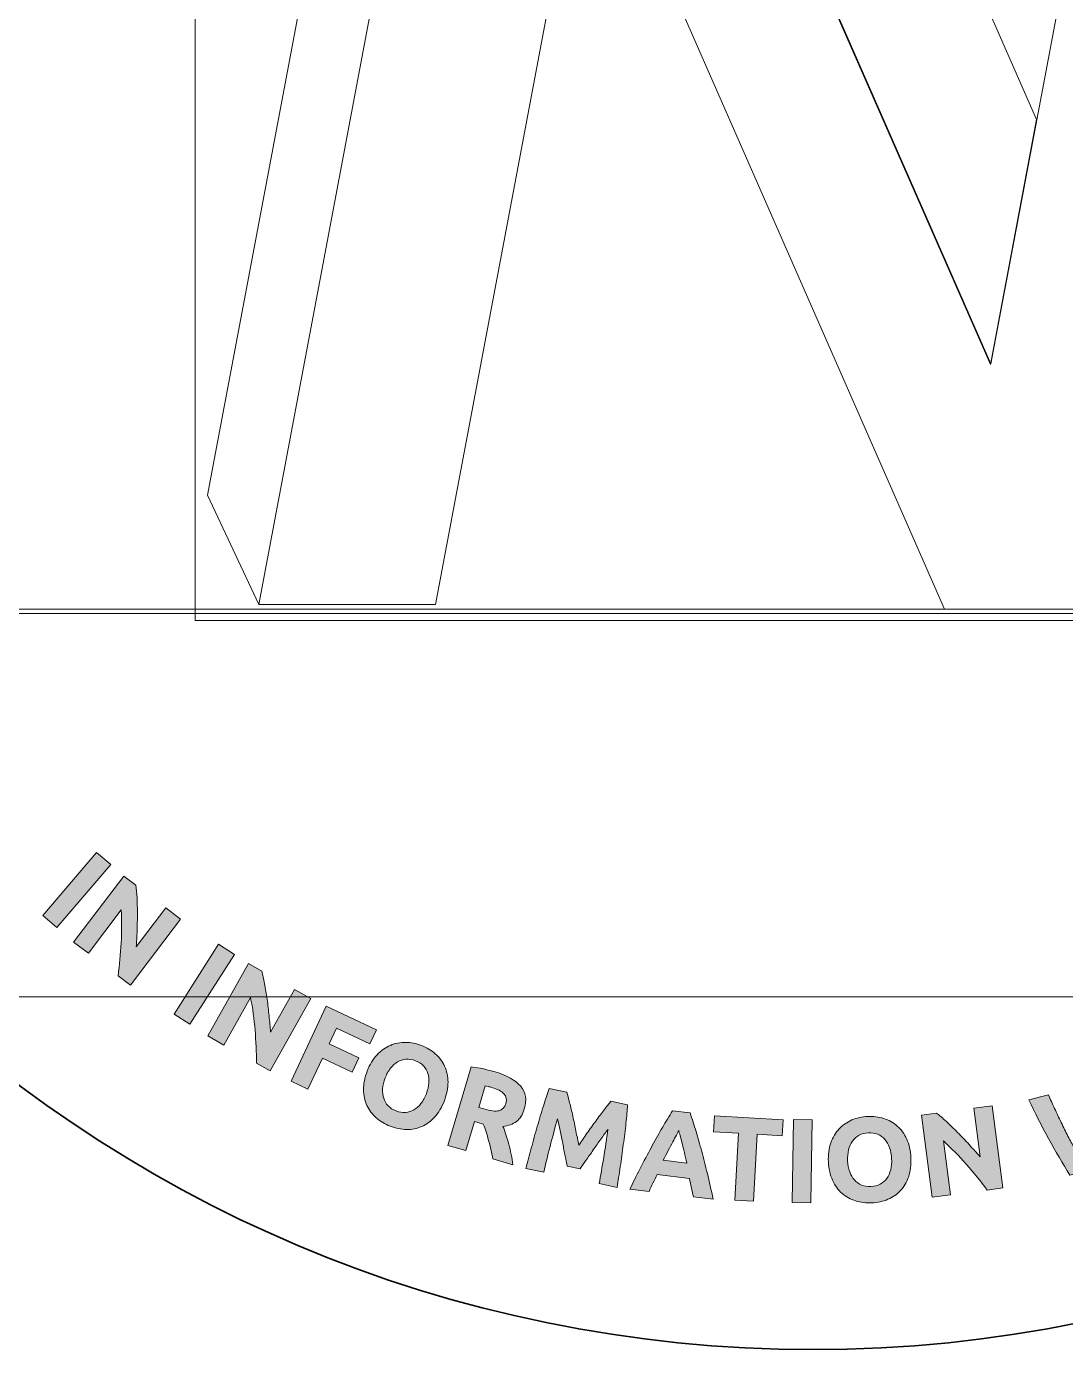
# Model space of a CAD drawing. Header units: inches. Extents: x -2274 to 2242, y -41 to -2.
# Drawn here: x -27.57 to -12.26, y -41.17 to -21.67 of the extents above; entities that cross this region are included whole.
import ezdxf

# ---------------------------------------------------------------- set-up
doc = ezdxf.new("R2010")
doc.units = ezdxf.units.IN
doc.header["$MEASUREMENT"] = 0
doc.layers.add('Layer 3', color=7, linetype='Continuous')

# ---------------------------------------------------------------- blocks, each defined once
blk = doc.blocks.new('block 2')
at = {"layer": 'Layer 3', "true_color": 0xffffff}
h = blk.add_hatch(color=7, dxfattribs=at)
h.dxf.hatch_style = 2
h.paths.add_polyline_path([(-26.54, -33.842), (-26.331, -34.02), (-27.124, -34.95), (-27.333, -34.772)])
h = blk.add_hatch(color=7, dxfattribs=at)
h.dxf.hatch_style = 2
edge = h.paths.add_edge_path()
edge.add_spline(control_points=[(-26.224, -35.659), (-26.202, -35.5), (-26.187, -35.339), (-26.177, -35.175), (-26.168, -35.01), (-26.168, -34.849), (-26.177, -34.69), (-26.177, -34.69), (-26.661, -35.328), (-26.661, -35.328), (-26.661, -35.328), (-26.878, -35.163), (-26.878, -35.163), (-26.878, -35.163), (-26.138, -34.19), (-26.138, -34.19), (-26.138, -34.19), (-25.96, -34.326), (-25.96, -34.326), (-25.952, -34.38), (-25.947, -34.444), (-25.944, -34.517), (-25.94, -34.59), (-25.938, -34.668), (-25.938, -34.748), (-25.938, -34.829), (-25.94, -34.911), (-25.943, -34.995), (-25.946, -35.079), (-25.951, -35.159), (-25.955, -35.235), (-25.955, -35.235), (-25.519, -34.66), (-25.519, -34.66), (-25.519, -34.66), (-25.301, -34.826), (-25.301, -34.826), (-25.301, -34.826), (-26.04, -35.799), (-26.04, -35.799), (-26.04, -35.799), (-26.224, -35.659), (-26.224, -35.659)], knot_values=[0, 0, 0, 0, 1, 1, 1, 2, 2, 2, 3, 3, 3, 4, 4, 4, 5, 5, 5, 6, 6, 6, 7, 7, 7, 8, 8, 8, 9, 9, 9, 10, 10, 10, 11, 11, 11, 12, 12, 12, 13, 13, 13, 14, 14, 14, 14], degree=3, periodic=1)
h = blk.add_hatch(color=7, dxfattribs=at)
h.dxf.hatch_style = 2
h.paths.add_polyline_path([(-24.742, -35.196), (-24.51, -35.344), (-25.166, -36.375), (-25.399, -36.227)])
h = blk.add_hatch(color=7, dxfattribs=at)
h.dxf.hatch_style = 2
edge = h.paths.add_edge_path()
edge.add_spline(control_points=[(-24.184, -36.948), (-24.185, -36.787), (-24.191, -36.625), (-24.205, -36.461), (-24.218, -36.298), (-24.24, -36.137), (-24.271, -35.981), (-24.271, -35.981), (-24.663, -36.68), (-24.663, -36.68), (-24.663, -36.68), (-24.9, -36.547), (-24.9, -36.547), (-24.9, -36.547), (-24.302, -35.481), (-24.302, -35.481), (-24.302, -35.481), (-24.107, -35.59), (-24.107, -35.59), (-24.092, -35.643), (-24.078, -35.705), (-24.064, -35.778), (-24.051, -35.85), (-24.038, -35.926), (-24.027, -36.006), (-24.016, -36.085), (-24.006, -36.167), (-23.998, -36.251), (-23.989, -36.334), (-23.982, -36.414), (-23.976, -36.49), (-23.976, -36.49), (-23.624, -35.861), (-23.624, -35.861), (-23.624, -35.861), (-23.385, -35.994), (-23.385, -35.994), (-23.385, -35.994), (-23.982, -37.061), (-23.982, -37.061), (-23.982, -37.061), (-24.184, -36.948), (-24.184, -36.948)], knot_values=[0, 0, 0, 0, 1, 1, 1, 2, 2, 2, 3, 3, 3, 4, 4, 4, 5, 5, 5, 6, 6, 6, 7, 7, 7, 8, 8, 8, 9, 9, 9, 10, 10, 10, 11, 11, 11, 12, 12, 12, 13, 13, 13, 14, 14, 14, 14], degree=3, periodic=1)
h = blk.add_hatch(color=7, dxfattribs=at)
h.dxf.hatch_style = 2
h.paths.add_polyline_path([(-23.675, -37.212), (-23.155, -36.106), (-22.414, -36.454), (-22.513, -36.663), (-23.004, -36.432), (-23.113, -36.663), (-22.676, -36.869), (-22.774, -37.078), (-23.211, -36.873), (-23.426, -37.329)])
h = blk.add_hatch(color=7, dxfattribs=at)
h.dxf.hatch_style = 2
edge = h.paths.add_edge_path()
edge.add_spline(control_points=[(-21.416, -37.501), (-21.454, -37.599), (-21.502, -37.679), (-21.559, -37.742), (-21.617, -37.805), (-21.68, -37.851), (-21.75, -37.882), (-21.82, -37.912), (-21.894, -37.927), (-21.974, -37.925), (-22.053, -37.924), (-22.133, -37.907), (-22.213, -37.877), (-22.291, -37.847), (-22.36, -37.806), (-22.419, -37.754), (-22.479, -37.702), (-22.524, -37.641), (-22.557, -37.572), (-22.589, -37.502), (-22.606, -37.424), (-22.607, -37.339), (-22.608, -37.253), (-22.59, -37.162), (-22.552, -37.064), (-22.515, -36.966), (-22.467, -36.886), (-22.407, -36.824), (-22.348, -36.762), (-22.283, -36.715), (-22.211, -36.685), (-22.14, -36.654), (-22.064, -36.64), (-21.986, -36.641), (-21.908, -36.642), (-21.831, -36.657), (-21.755, -36.686), (-21.677, -36.716), (-21.609, -36.757), (-21.549, -36.809), (-21.49, -36.861), (-21.444, -36.922), (-21.412, -36.992), (-21.38, -37.063), (-21.363, -37.141), (-21.362, -37.226), (-21.361, -37.312), (-21.379, -37.403), (-21.416, -37.501)], knot_values=[0, 0, 0, 0, 1, 1, 1, 2, 2, 2, 3, 3, 3, 4, 4, 4, 5, 5, 5, 6, 6, 6, 7, 7, 7, 8, 8, 8, 9, 9, 9, 10, 10, 10, 11, 11, 11, 12, 12, 12, 13, 13, 13, 14, 14, 14, 15, 15, 15, 16, 16, 16, 16], degree=3, periodic=1)
edge = h.paths.add_edge_path()
edge.add_spline(control_points=[(-22.287, -37.166), (-22.309, -37.222), (-22.321, -37.275), (-22.325, -37.325), (-22.329, -37.375), (-22.324, -37.422), (-22.31, -37.464), (-22.297, -37.506), (-22.275, -37.544), (-22.245, -37.575), (-22.214, -37.607), (-22.175, -37.633), (-22.126, -37.651), (-22.079, -37.669), (-22.033, -37.677), (-21.989, -37.674), (-21.944, -37.671), (-21.903, -37.658), (-21.864, -37.636), (-21.826, -37.613), (-21.791, -37.582), (-21.76, -37.543), (-21.729, -37.503), (-21.703, -37.455), (-21.681, -37.399), (-21.66, -37.343), (-21.647, -37.29), (-21.643, -37.239), (-21.64, -37.188), (-21.645, -37.141), (-21.658, -37.099), (-21.671, -37.057), (-21.693, -37.02), (-21.724, -36.988), (-21.755, -36.955), (-21.795, -36.93), (-21.842, -36.912), (-21.89, -36.894), (-21.937, -36.886), (-21.981, -36.89), (-22.025, -36.894), (-22.066, -36.907), (-22.104, -36.929), (-22.143, -36.951), (-22.177, -36.983), (-22.209, -37.023), (-22.24, -37.063), (-22.266, -37.111), (-22.287, -37.166)], knot_values=[0, 0, 0, 0, 1, 1, 1, 2, 2, 2, 3, 3, 3, 4, 4, 4, 5, 5, 5, 6, 6, 6, 7, 7, 7, 8, 8, 8, 9, 9, 9, 10, 10, 10, 11, 11, 11, 12, 12, 12, 13, 13, 13, 14, 14, 14, 15, 15, 15, 16, 16, 16, 16], degree=3, periodic=1)
h = blk.add_hatch(color=7, dxfattribs=at)
h.dxf.hatch_style = 2
edge = h.paths.add_edge_path()
edge.add_spline(control_points=[(-20.667, -37.075), (-20.491, -37.128), (-20.366, -37.199), (-20.291, -37.289), (-20.216, -37.38), (-20.198, -37.491), (-20.238, -37.623), (-20.262, -37.705), (-20.301, -37.767), (-20.354, -37.806), (-20.407, -37.846), (-20.473, -37.871), (-20.553, -37.879), (-20.538, -37.915), (-20.523, -37.956), (-20.509, -38.001), (-20.494, -38.047), (-20.48, -38.094), (-20.467, -38.143), (-20.454, -38.191), (-20.442, -38.242), (-20.431, -38.293), (-20.421, -38.345), (-20.412, -38.395), (-20.405, -38.444), (-20.405, -38.444), (-20.7, -38.356), (-20.7, -38.356), (-20.71, -38.311), (-20.72, -38.266), (-20.73, -38.22), (-20.741, -38.174), (-20.752, -38.129), (-20.764, -38.085), (-20.776, -38.041), (-20.788, -37.999), (-20.801, -37.959), (-20.814, -37.919), (-20.827, -37.882), (-20.842, -37.848), (-20.842, -37.848), (-20.972, -37.809), (-20.972, -37.809), (-20.972, -37.809), (-21.099, -38.237), (-21.099, -38.237), (-21.099, -38.237), (-21.363, -38.159), (-21.363, -38.159), (-21.363, -38.159), (-21.02, -37.004), (-21.02, -37.004), (-20.959, -37.01), (-20.897, -37.019), (-20.834, -37.033), (-20.772, -37.047), (-20.716, -37.061), (-20.667, -37.075)], knot_values=[0, 0, 0, 0, 1, 1, 1, 2, 2, 2, 3, 3, 3, 4, 4, 4, 5, 5, 5, 6, 6, 6, 7, 7, 7, 8, 8, 8, 9, 9, 9, 10, 10, 10, 11, 11, 11, 12, 12, 12, 13, 13, 13, 14, 14, 14, 15, 15, 15, 16, 16, 16, 17, 17, 17, 18, 18, 18, 19, 19, 19, 19], degree=3, periodic=1)
edge = h.paths.add_edge_path()
edge.add_spline(control_points=[(-20.719, -37.305), (-20.738, -37.299), (-20.756, -37.295), (-20.771, -37.291), (-20.787, -37.288), (-20.801, -37.285), (-20.815, -37.282), (-20.815, -37.282), (-20.91, -37.599), (-20.91, -37.599), (-20.91, -37.599), (-20.835, -37.622), (-20.835, -37.622), (-20.736, -37.651), (-20.662, -37.66), (-20.611, -37.648), (-20.561, -37.636), (-20.527, -37.6), (-20.509, -37.54), (-20.492, -37.483), (-20.502, -37.435), (-20.538, -37.398), (-20.574, -37.361), (-20.634, -37.33), (-20.719, -37.305)], knot_values=[0, 0, 0, 0, 1, 1, 1, 2, 2, 2, 3, 3, 3, 4, 4, 4, 5, 5, 5, 6, 6, 6, 7, 7, 7, 8, 8, 8, 8], degree=3, periodic=1)
h = blk.add_hatch(color=7, dxfattribs=at)
h.dxf.hatch_style = 2
edge = h.paths.add_edge_path()
edge.add_spline(control_points=[(-11.874, -37.388), (-11.849, -37.431), (-11.82, -37.48), (-11.789, -37.535), (-11.758, -37.589), (-11.725, -37.645), (-11.69, -37.703), (-11.656, -37.761), (-11.621, -37.819), (-11.586, -37.877), (-11.55, -37.935), (-11.517, -37.988), (-11.485, -38.037), (-11.485, -37.975), (-11.486, -37.908), (-11.488, -37.836), (-11.489, -37.764), (-11.492, -37.689), (-11.497, -37.613), (-11.502, -37.536), (-11.507, -37.46), (-11.512, -37.384), (-11.517, -37.309), (-11.522, -37.236), (-11.528, -37.166), (-11.528, -37.166), (-11.251, -37.096), (-11.251, -37.096), (-11.241, -37.304), (-11.236, -37.517), (-11.237, -37.734), (-11.238, -37.952), (-11.245, -38.16), (-11.26, -38.359), (-11.26, -38.359), (-11.504, -38.42), (-11.504, -38.42), (-11.571, -38.321), (-11.639, -38.216), (-11.707, -38.105), (-11.775, -37.994), (-11.842, -37.883), (-11.909, -37.771), (-11.915, -37.901), (-11.921, -38.031), (-11.927, -38.161), (-11.933, -38.29), (-11.943, -38.415), (-11.955, -38.534), (-11.955, -38.534), (-12.199, -38.596), (-12.199, -38.596), (-12.306, -38.427), (-12.411, -38.248), (-12.515, -38.057), (-12.618, -37.866), (-12.715, -37.676), (-12.805, -37.488), (-12.805, -37.488), (-12.516, -37.415), (-12.516, -37.415), (-12.488, -37.48), (-12.457, -37.546), (-12.425, -37.615), (-12.394, -37.684), (-12.361, -37.753), (-12.328, -37.822), (-12.294, -37.892), (-12.261, -37.958), (-12.229, -38.023), (-12.196, -38.087), (-12.164, -38.147), (-12.133, -38.201), (-12.127, -38.14), (-12.122, -38.076), (-12.118, -38.008), (-12.115, -37.94), (-12.112, -37.873), (-12.109, -37.805), (-12.107, -37.738), (-12.105, -37.673), (-12.104, -37.611), (-12.104, -37.549), (-12.103, -37.494), (-12.102, -37.445), (-12.102, -37.445), (-11.874, -37.388), (-11.874, -37.388)], knot_values=[0, 0, 0, 0, 1, 1, 1, 2, 2, 2, 3, 3, 3, 4, 4, 4, 5, 5, 5, 6, 6, 6, 7, 7, 7, 8, 8, 8, 9, 9, 9, 10, 10, 10, 11, 11, 11, 12, 12, 12, 13, 13, 13, 14, 14, 14, 15, 15, 15, 16, 16, 16, 17, 17, 17, 18, 18, 18, 19, 19, 19, 20, 20, 20, 21, 21, 21, 22, 22, 22, 23, 23, 23, 24, 24, 24, 25, 25, 25, 26, 26, 26, 27, 27, 27, 28, 28, 28, 29, 29, 29, 29], degree=3, periodic=1)
h = blk.add_hatch(color=7, dxfattribs=at)
h.dxf.hatch_style = 2
edge = h.paths.add_edge_path()
edge.add_spline(control_points=[(-19.613, -37.374), (-19.599, -37.417), (-19.585, -37.469), (-19.57, -37.53), (-19.555, -37.592), (-19.539, -37.658), (-19.523, -37.729), (-19.507, -37.8), (-19.492, -37.873), (-19.477, -37.947), (-19.463, -38.021), (-19.449, -38.09), (-19.436, -38.155), (-19.398, -38.101), (-19.358, -38.043), (-19.315, -37.981), (-19.272, -37.919), (-19.228, -37.858), (-19.185, -37.8), (-19.142, -37.741), (-19.102, -37.686), (-19.063, -37.636), (-19.024, -37.586), (-18.99, -37.544), (-18.961, -37.51), (-18.961, -37.51), (-18.717, -37.562), (-18.717, -37.562), (-18.721, -37.643), (-18.729, -37.734), (-18.74, -37.835), (-18.751, -37.935), (-18.764, -38.04), (-18.779, -38.148), (-18.793, -38.256), (-18.808, -38.364), (-18.824, -38.472), (-18.841, -38.581), (-18.856, -38.683), (-18.871, -38.778), (-18.871, -38.778), (-19.134, -38.723), (-19.134, -38.723), (-19.113, -38.606), (-19.091, -38.479), (-19.068, -38.34), (-19.045, -38.202), (-19.025, -38.062), (-19.008, -37.921), (-19.038, -37.965), (-19.073, -38.013), (-19.11, -38.067), (-19.148, -38.12), (-19.185, -38.173), (-19.223, -38.227), (-19.259, -38.281), (-19.295, -38.332), (-19.329, -38.38), (-19.364, -38.429), (-19.393, -38.471), (-19.417, -38.505), (-19.417, -38.505), (-19.605, -38.466), (-19.605, -38.466), (-19.614, -38.425), (-19.624, -38.375), (-19.635, -38.317), (-19.647, -38.258), (-19.66, -38.197), (-19.672, -38.133), (-19.685, -38.069), (-19.698, -38.005), (-19.711, -37.941), (-19.724, -37.877), (-19.736, -37.819), (-19.747, -37.766), (-19.787, -37.903), (-19.825, -38.039), (-19.859, -38.175), (-19.893, -38.311), (-19.924, -38.437), (-19.952, -38.552), (-19.952, -38.552), (-20.214, -38.498), (-20.214, -38.498), (-20.19, -38.404), (-20.164, -38.305), (-20.135, -38.199), (-20.106, -38.093), (-20.077, -37.988), (-20.047, -37.883), (-20.018, -37.778), (-19.988, -37.677), (-19.957, -37.581), (-19.927, -37.484), (-19.898, -37.398), (-19.87, -37.321), (-19.87, -37.321), (-19.613, -37.374), (-19.613, -37.374)], knot_values=[0, 0, 0, 0, 1, 1, 1, 2, 2, 2, 3, 3, 3, 4, 4, 4, 5, 5, 5, 6, 6, 6, 7, 7, 7, 8, 8, 8, 9, 9, 9, 10, 10, 10, 11, 11, 11, 12, 12, 12, 13, 13, 13, 14, 14, 14, 15, 15, 15, 16, 16, 16, 17, 17, 17, 18, 18, 18, 19, 19, 19, 20, 20, 20, 21, 21, 21, 22, 22, 22, 23, 23, 23, 24, 24, 24, 25, 25, 25, 26, 26, 26, 27, 27, 27, 28, 28, 28, 29, 29, 29, 30, 30, 30, 31, 31, 31, 32, 32, 32, 33, 33, 33, 33], degree=3, periodic=1)
h = blk.add_hatch(color=7, dxfattribs=at)
h.dxf.hatch_style = 2
edge = h.paths.add_edge_path()
edge.add_spline(control_points=[(-13.416, -38.817), (-13.513, -38.689), (-13.615, -38.563), (-13.724, -38.44), (-13.832, -38.316), (-13.946, -38.201), (-14.064, -38.094), (-14.064, -38.094), (-13.96, -38.889), (-13.96, -38.889), (-13.96, -38.889), (-14.23, -38.924), (-14.23, -38.924), (-14.23, -38.924), (-14.388, -37.712), (-14.388, -37.712), (-14.388, -37.712), (-14.166, -37.683), (-14.166, -37.683), (-14.123, -37.716), (-14.074, -37.758), (-14.02, -37.808), (-13.966, -37.857), (-13.911, -37.911), (-13.854, -37.968), (-13.797, -38.026), (-13.741, -38.085), (-13.684, -38.147), (-13.627, -38.209), (-13.574, -38.269), (-13.523, -38.326), (-13.523, -38.326), (-13.617, -37.611), (-13.617, -37.611), (-13.617, -37.611), (-13.346, -37.575), (-13.346, -37.575), (-13.346, -37.575), (-13.187, -38.787), (-13.187, -38.787), (-13.187, -38.787), (-13.416, -38.817), (-13.416, -38.817)], knot_values=[0, 0, 0, 0, 1, 1, 1, 2, 2, 2, 3, 3, 3, 4, 4, 4, 5, 5, 5, 6, 6, 6, 7, 7, 7, 8, 8, 8, 9, 9, 9, 10, 10, 10, 11, 11, 11, 12, 12, 12, 13, 13, 13, 14, 14, 14, 14], degree=3, periodic=1)
h = blk.add_hatch(color=7, dxfattribs=at)
h.dxf.hatch_style = 2
edge = h.paths.add_edge_path()
edge.add_spline(control_points=[(-17.747, -38.918), (-17.755, -38.874), (-17.765, -38.829), (-17.775, -38.783), (-17.785, -38.737), (-17.795, -38.691), (-17.806, -38.645), (-17.806, -38.645), (-18.28, -38.588), (-18.28, -38.588), (-18.3, -38.631), (-18.321, -38.673), (-18.342, -38.716), (-18.362, -38.758), (-18.382, -38.8), (-18.4, -38.84), (-18.4, -38.84), (-18.684, -38.806), (-18.684, -38.806), (-18.622, -38.68), (-18.565, -38.565), (-18.51, -38.459), (-18.456, -38.353), (-18.403, -38.253), (-18.352, -38.16), (-18.301, -38.067), (-18.252, -37.978), (-18.203, -37.895), (-18.154, -37.811), (-18.104, -37.73), (-18.053, -37.65), (-18.053, -37.65), (-17.794, -37.681), (-17.794, -37.681), (-17.765, -37.77), (-17.736, -37.861), (-17.707, -37.954), (-17.68, -38.047), (-17.652, -38.144), (-17.624, -38.247), (-17.597, -38.35), (-17.569, -38.459), (-17.541, -38.575), (-17.513, -38.691), (-17.485, -38.817), (-17.454, -38.953), (-17.454, -38.953), (-17.747, -38.918), (-17.747, -38.918)], knot_values=[0, 0, 0, 0, 1, 1, 1, 2, 2, 2, 3, 3, 3, 4, 4, 4, 5, 5, 5, 6, 6, 6, 7, 7, 7, 8, 8, 8, 9, 9, 9, 10, 10, 10, 11, 11, 11, 12, 12, 12, 13, 13, 13, 14, 14, 14, 15, 15, 15, 16, 16, 16, 16], degree=3, periodic=1)
edge = h.paths.add_edge_path()
edge.add_spline(control_points=[(-17.963, -37.94), (-17.971, -37.957), (-17.983, -37.98), (-17.998, -38.009), (-18.013, -38.038), (-18.031, -38.071), (-18.051, -38.109), (-18.071, -38.147), (-18.093, -38.189), (-18.117, -38.235), (-18.141, -38.28), (-18.166, -38.328), (-18.191, -38.378), (-18.191, -38.378), (-17.844, -38.42), (-17.844, -38.42), (-17.857, -38.365), (-17.868, -38.313), (-17.88, -38.263), (-17.892, -38.213), (-17.903, -38.167), (-17.914, -38.125), (-17.925, -38.083), (-17.934, -38.047), (-17.942, -38.015), (-17.951, -37.983), (-17.958, -37.958), (-17.963, -37.94)], knot_values=[0, 0, 0, 0, 1, 1, 1, 2, 2, 2, 3, 3, 3, 4, 4, 4, 5, 5, 5, 6, 6, 6, 7, 7, 7, 8, 8, 8, 9, 9, 9, 9], degree=3, periodic=1)
h = blk.add_hatch(color=7, dxfattribs=at)
h.dxf.hatch_style = 2
h.paths.add_polyline_path([(-16.425, -37.783), (-16.438, -38.017), (-16.807, -37.996), (-16.863, -38.982), (-17.138, -38.966), (-17.081, -37.98), (-17.449, -37.958), (-17.436, -37.724)])
h = blk.add_hatch(color=7, dxfattribs=at)
h.dxf.hatch_style = 2
h.paths.add_polyline_path([(-16.27, -37.778), (-15.995, -37.782), (-16.015, -39.005), (-16.29, -39)])
h = blk.add_hatch(color=7, dxfattribs=at)
h.dxf.hatch_style = 2
edge = h.paths.add_edge_path()
edge.add_spline(control_points=[(-14.542, -38.341), (-14.537, -38.445), (-14.548, -38.538), (-14.575, -38.619), (-14.602, -38.699), (-14.642, -38.768), (-14.693, -38.824), (-14.745, -38.88), (-14.807, -38.924), (-14.88, -38.954), (-14.953, -38.985), (-15.033, -39.002), (-15.118, -39.006), (-15.202, -39.011), (-15.281, -39.001), (-15.357, -38.977), (-15.432, -38.954), (-15.498, -38.917), (-15.556, -38.867), (-15.614, -38.816), (-15.661, -38.751), (-15.697, -38.674), (-15.732, -38.596), (-15.753, -38.505), (-15.758, -38.4), (-15.763, -38.296), (-15.751, -38.203), (-15.722, -38.122), (-15.693, -38.041), (-15.652, -37.973), (-15.599, -37.916), (-15.546, -37.859), (-15.483, -37.815), (-15.411, -37.785), (-15.339, -37.754), (-15.262, -37.737), (-15.181, -37.733), (-15.098, -37.729), (-15.019, -37.738), (-14.943, -37.762), (-14.868, -37.785), (-14.801, -37.822), (-14.743, -37.874), (-14.685, -37.925), (-14.639, -37.99), (-14.603, -38.067), (-14.568, -38.145), (-14.547, -38.236), (-14.542, -38.341)], knot_values=[0, 0, 0, 0, 1, 1, 1, 2, 2, 2, 3, 3, 3, 4, 4, 4, 5, 5, 5, 6, 6, 6, 7, 7, 7, 8, 8, 8, 9, 9, 9, 10, 10, 10, 11, 11, 11, 12, 12, 12, 13, 13, 13, 14, 14, 14, 15, 15, 15, 16, 16, 16, 16], degree=3, periodic=1)
edge = h.paths.add_edge_path()
edge.add_spline(control_points=[(-15.474, -38.387), (-15.471, -38.446), (-15.461, -38.5), (-15.444, -38.548), (-15.427, -38.595), (-15.404, -38.635), (-15.374, -38.668), (-15.345, -38.702), (-15.31, -38.727), (-15.269, -38.744), (-15.228, -38.76), (-15.182, -38.768), (-15.131, -38.765), (-15.08, -38.763), (-15.035, -38.751), (-14.995, -38.73), (-14.956, -38.709), (-14.923, -38.681), (-14.897, -38.645), (-14.871, -38.609), (-14.852, -38.567), (-14.84, -38.518), (-14.827, -38.469), (-14.823, -38.415), (-14.826, -38.355), (-14.829, -38.295), (-14.839, -38.241), (-14.856, -38.193), (-14.873, -38.145), (-14.896, -38.104), (-14.925, -38.071), (-14.954, -38.038), (-14.99, -38.012), (-15.031, -37.996), (-15.073, -37.979), (-15.119, -37.972), (-15.169, -37.974), (-15.221, -37.977), (-15.266, -37.989), (-15.305, -38.01), (-15.344, -38.031), (-15.377, -38.06), (-15.403, -38.096), (-15.429, -38.132), (-15.447, -38.175), (-15.46, -38.224), (-15.472, -38.274), (-15.477, -38.328), (-15.474, -38.387)], knot_values=[0, 0, 0, 0, 1, 1, 1, 2, 2, 2, 3, 3, 3, 4, 4, 4, 5, 5, 5, 6, 6, 6, 7, 7, 7, 8, 8, 8, 9, 9, 9, 10, 10, 10, 11, 11, 11, 12, 12, 12, 13, 13, 13, 14, 14, 14, 15, 15, 15, 16, 16, 16, 16], degree=3, periodic=1)
at = {"layer": 'Layer 3', "lineweight": 0}
for points in [[(-26.54, -33.842), (-26.331, -34.02), (-27.124, -34.95), (-27.333, -34.772), (-26.54, -33.842)], [(-24.742, -35.196), (-24.51, -35.344), (-25.166, -36.375), (-25.399, -36.227), (-24.742, -35.196)], [(-23.675, -37.212), (-23.155, -36.106), (-22.414, -36.454), (-22.513, -36.663), (-23.004, -36.432), (-23.113, -36.663), (-22.676, -36.869), (-22.774, -37.078), (-23.211, -36.873), (-23.426, -37.329), (-23.675, -37.212)], [(-16.425, -37.783), (-16.438, -38.017), (-16.807, -37.996), (-16.863, -38.982), (-17.138, -38.966), (-17.081, -37.98), (-17.449, -37.958), (-17.436, -37.724), (-16.425, -37.783)], [(-16.27, -37.778), (-15.995, -37.782), (-16.015, -39.005), (-16.29, -39), (-16.27, -37.778)]]:
    blk.add_lwpolyline(points, dxfattribs=at)
for points, knots in [([(-26.224, -35.659), (-26.202, -35.5), (-26.187, -35.339), (-26.177, -35.175), (-26.168, -35.01), (-26.168, -34.849), (-26.177, -34.69), (-26.177, -34.69), (-26.661, -35.328), (-26.661, -35.328), (-26.661, -35.328), (-26.878, -35.163), (-26.878, -35.163), (-26.878, -35.163), (-26.138, -34.19), (-26.138, -34.19), (-26.138, -34.19), (-25.96, -34.326), (-25.96, -34.326), (-25.952, -34.38), (-25.947, -34.444), (-25.944, -34.517), (-25.94, -34.59), (-25.938, -34.668), (-25.938, -34.748), (-25.938, -34.829), (-25.94, -34.911), (-25.943, -34.995), (-25.946, -35.079), (-25.951, -35.159), (-25.955, -35.235), (-25.955, -35.235), (-25.519, -34.66), (-25.519, -34.66), (-25.519, -34.66), (-25.301, -34.826), (-25.301, -34.826), (-25.301, -34.826), (-26.04, -35.799), (-26.04, -35.799), (-26.04, -35.799), (-26.224, -35.659), (-26.224, -35.659)], [0, 0, 0, 0, 1, 1, 1, 2, 2, 2, 3, 3, 3, 4, 4, 4, 5, 5, 5, 6, 6, 6, 7, 7, 7, 8, 8, 8, 9, 9, 9, 10, 10, 10, 11, 11, 11, 12, 12, 12, 13, 13, 13, 14, 14, 14, 14]), ([(-24.184, -36.948), (-24.185, -36.787), (-24.191, -36.625), (-24.205, -36.461), (-24.218, -36.298), (-24.24, -36.137), (-24.271, -35.981), (-24.271, -35.981), (-24.663, -36.68), (-24.663, -36.68), (-24.663, -36.68), (-24.9, -36.547), (-24.9, -36.547), (-24.9, -36.547), (-24.302, -35.481), (-24.302, -35.481), (-24.302, -35.481), (-24.107, -35.59), (-24.107, -35.59), (-24.092, -35.643), (-24.078, -35.705), (-24.064, -35.778), (-24.051, -35.85), (-24.038, -35.926), (-24.027, -36.006), (-24.016, -36.085), (-24.006, -36.167), (-23.998, -36.251), (-23.989, -36.334), (-23.982, -36.414), (-23.976, -36.49), (-23.976, -36.49), (-23.624, -35.861), (-23.624, -35.861), (-23.624, -35.861), (-23.385, -35.994), (-23.385, -35.994), (-23.385, -35.994), (-23.982, -37.061), (-23.982, -37.061), (-23.982, -37.061), (-24.184, -36.948), (-24.184, -36.948)], [0, 0, 0, 0, 1, 1, 1, 2, 2, 2, 3, 3, 3, 4, 4, 4, 5, 5, 5, 6, 6, 6, 7, 7, 7, 8, 8, 8, 9, 9, 9, 10, 10, 10, 11, 11, 11, 12, 12, 12, 13, 13, 13, 14, 14, 14, 14]), ([(-21.416, -37.501), (-21.454, -37.599), (-21.502, -37.679), (-21.559, -37.742), (-21.617, -37.805), (-21.68, -37.851), (-21.75, -37.882), (-21.82, -37.912), (-21.894, -37.927), (-21.974, -37.925), (-22.053, -37.924), (-22.133, -37.907), (-22.213, -37.877), (-22.291, -37.847), (-22.36, -37.806), (-22.419, -37.754), (-22.479, -37.702), (-22.524, -37.641), (-22.557, -37.572), (-22.589, -37.502), (-22.606, -37.424), (-22.607, -37.339), (-22.608, -37.253), (-22.59, -37.162), (-22.552, -37.064), (-22.515, -36.966), (-22.467, -36.886), (-22.407, -36.824), (-22.348, -36.762), (-22.283, -36.715), (-22.211, -36.685), (-22.14, -36.654), (-22.064, -36.64), (-21.986, -36.641), (-21.908, -36.642), (-21.831, -36.657), (-21.755, -36.686), (-21.677, -36.716), (-21.609, -36.757), (-21.549, -36.809), (-21.49, -36.861), (-21.444, -36.922), (-21.412, -36.992), (-21.38, -37.063), (-21.363, -37.141), (-21.362, -37.226), (-21.361, -37.312), (-21.379, -37.403), (-21.416, -37.501)], [0, 0, 0, 0, 1, 1, 1, 2, 2, 2, 3, 3, 3, 4, 4, 4, 5, 5, 5, 6, 6, 6, 7, 7, 7, 8, 8, 8, 9, 9, 9, 10, 10, 10, 11, 11, 11, 12, 12, 12, 13, 13, 13, 14, 14, 14, 15, 15, 15, 16, 16, 16, 16]), ([(-22.287, -37.166), (-22.309, -37.222), (-22.321, -37.275), (-22.325, -37.325), (-22.329, -37.375), (-22.324, -37.422), (-22.31, -37.464), (-22.297, -37.506), (-22.275, -37.544), (-22.245, -37.575), (-22.214, -37.607), (-22.175, -37.633), (-22.126, -37.651), (-22.079, -37.669), (-22.033, -37.677), (-21.989, -37.674), (-21.944, -37.671), (-21.903, -37.658), (-21.864, -37.636), (-21.826, -37.613), (-21.791, -37.582), (-21.76, -37.543), (-21.729, -37.503), (-21.703, -37.455), (-21.681, -37.399), (-21.66, -37.343), (-21.647, -37.29), (-21.643, -37.239), (-21.64, -37.188), (-21.645, -37.141), (-21.658, -37.099), (-21.671, -37.057), (-21.693, -37.02), (-21.724, -36.988), (-21.755, -36.955), (-21.795, -36.93), (-21.842, -36.912), (-21.89, -36.894), (-21.937, -36.886), (-21.981, -36.89), (-22.025, -36.894), (-22.066, -36.907), (-22.104, -36.929), (-22.143, -36.951), (-22.177, -36.983), (-22.209, -37.023), (-22.24, -37.063), (-22.266, -37.111), (-22.287, -37.166)], [0, 0, 0, 0, 1, 1, 1, 2, 2, 2, 3, 3, 3, 4, 4, 4, 5, 5, 5, 6, 6, 6, 7, 7, 7, 8, 8, 8, 9, 9, 9, 10, 10, 10, 11, 11, 11, 12, 12, 12, 13, 13, 13, 14, 14, 14, 15, 15, 15, 16, 16, 16, 16]), ([(-20.667, -37.075), (-20.491, -37.128), (-20.366, -37.199), (-20.291, -37.289), (-20.216, -37.38), (-20.198, -37.491), (-20.238, -37.623), (-20.262, -37.705), (-20.301, -37.767), (-20.354, -37.806), (-20.407, -37.846), (-20.473, -37.871), (-20.553, -37.879), (-20.538, -37.915), (-20.523, -37.956), (-20.509, -38.001), (-20.494, -38.047), (-20.48, -38.094), (-20.467, -38.143), (-20.454, -38.191), (-20.442, -38.242), (-20.431, -38.293), (-20.421, -38.345), (-20.412, -38.395), (-20.405, -38.444), (-20.405, -38.444), (-20.7, -38.356), (-20.7, -38.356), (-20.71, -38.311), (-20.72, -38.266), (-20.73, -38.22), (-20.741, -38.174), (-20.752, -38.129), (-20.764, -38.085), (-20.776, -38.041), (-20.788, -37.999), (-20.801, -37.959), (-20.814, -37.919), (-20.827, -37.882), (-20.842, -37.848), (-20.842, -37.848), (-20.972, -37.809), (-20.972, -37.809), (-20.972, -37.809), (-21.099, -38.237), (-21.099, -38.237), (-21.099, -38.237), (-21.363, -38.159), (-21.363, -38.159), (-21.363, -38.159), (-21.02, -37.004), (-21.02, -37.004), (-20.959, -37.01), (-20.897, -37.019), (-20.834, -37.033), (-20.772, -37.047), (-20.716, -37.061), (-20.667, -37.075)], [0, 0, 0, 0, 1, 1, 1, 2, 2, 2, 3, 3, 3, 4, 4, 4, 5, 5, 5, 6, 6, 6, 7, 7, 7, 8, 8, 8, 9, 9, 9, 10, 10, 10, 11, 11, 11, 12, 12, 12, 13, 13, 13, 14, 14, 14, 15, 15, 15, 16, 16, 16, 17, 17, 17, 18, 18, 18, 19, 19, 19, 19]), ([(-11.874, -37.388), (-11.849, -37.431), (-11.82, -37.48), (-11.789, -37.535), (-11.758, -37.589), (-11.725, -37.645), (-11.69, -37.703), (-11.656, -37.761), (-11.621, -37.819), (-11.586, -37.877), (-11.55, -37.935), (-11.517, -37.988), (-11.485, -38.037), (-11.485, -37.975), (-11.486, -37.908), (-11.488, -37.836), (-11.489, -37.764), (-11.492, -37.689), (-11.497, -37.613), (-11.502, -37.536), (-11.507, -37.46), (-11.512, -37.384), (-11.517, -37.309), (-11.522, -37.236), (-11.528, -37.166), (-11.528, -37.166), (-11.251, -37.096), (-11.251, -37.096), (-11.241, -37.304), (-11.236, -37.517), (-11.237, -37.734), (-11.238, -37.952), (-11.245, -38.16), (-11.26, -38.359), (-11.26, -38.359), (-11.504, -38.42), (-11.504, -38.42), (-11.571, -38.321), (-11.639, -38.216), (-11.707, -38.105), (-11.775, -37.994), (-11.842, -37.883), (-11.909, -37.771), (-11.915, -37.901), (-11.921, -38.031), (-11.927, -38.161), (-11.933, -38.29), (-11.943, -38.415), (-11.955, -38.534), (-11.955, -38.534), (-12.199, -38.596), (-12.199, -38.596), (-12.306, -38.427), (-12.411, -38.248), (-12.515, -38.057), (-12.618, -37.866), (-12.715, -37.676), (-12.805, -37.488), (-12.805, -37.488), (-12.516, -37.415), (-12.516, -37.415), (-12.488, -37.48), (-12.457, -37.546), (-12.425, -37.615), (-12.394, -37.684), (-12.361, -37.753), (-12.328, -37.822), (-12.294, -37.892), (-12.261, -37.958), (-12.229, -38.023), (-12.196, -38.087), (-12.164, -38.147), (-12.133, -38.201), (-12.127, -38.14), (-12.122, -38.076), (-12.118, -38.008), (-12.115, -37.94), (-12.112, -37.873), (-12.109, -37.805), (-12.107, -37.738), (-12.105, -37.673), (-12.104, -37.611), (-12.104, -37.549), (-12.103, -37.494), (-12.102, -37.445), (-12.102, -37.445), (-11.874, -37.388), (-11.874, -37.388)], [0, 0, 0, 0, 1, 1, 1, 2, 2, 2, 3, 3, 3, 4, 4, 4, 5, 5, 5, 6, 6, 6, 7, 7, 7, 8, 8, 8, 9, 9, 9, 10, 10, 10, 11, 11, 11, 12, 12, 12, 13, 13, 13, 14, 14, 14, 15, 15, 15, 16, 16, 16, 17, 17, 17, 18, 18, 18, 19, 19, 19, 20, 20, 20, 21, 21, 21, 22, 22, 22, 23, 23, 23, 24, 24, 24, 25, 25, 25, 26, 26, 26, 27, 27, 27, 28, 28, 28, 29, 29, 29, 29]), ([(-20.719, -37.305), (-20.738, -37.299), (-20.756, -37.295), (-20.771, -37.291), (-20.787, -37.288), (-20.801, -37.285), (-20.815, -37.282), (-20.815, -37.282), (-20.91, -37.599), (-20.91, -37.599), (-20.91, -37.599), (-20.835, -37.622), (-20.835, -37.622), (-20.736, -37.651), (-20.662, -37.66), (-20.611, -37.648), (-20.561, -37.636), (-20.527, -37.6), (-20.509, -37.54), (-20.492, -37.483), (-20.502, -37.435), (-20.538, -37.398), (-20.574, -37.361), (-20.634, -37.33), (-20.719, -37.305)], [0, 0, 0, 0, 1, 1, 1, 2, 2, 2, 3, 3, 3, 4, 4, 4, 5, 5, 5, 6, 6, 6, 7, 7, 7, 8, 8, 8, 8]), ([(-19.613, -37.374), (-19.599, -37.417), (-19.585, -37.469), (-19.57, -37.53), (-19.555, -37.592), (-19.539, -37.658), (-19.523, -37.729), (-19.507, -37.8), (-19.492, -37.873), (-19.477, -37.947), (-19.463, -38.021), (-19.449, -38.09), (-19.436, -38.155), (-19.398, -38.101), (-19.358, -38.043), (-19.315, -37.981), (-19.272, -37.919), (-19.228, -37.858), (-19.185, -37.8), (-19.142, -37.741), (-19.102, -37.686), (-19.063, -37.636), (-19.024, -37.586), (-18.99, -37.544), (-18.961, -37.51), (-18.961, -37.51), (-18.717, -37.562), (-18.717, -37.562), (-18.721, -37.643), (-18.729, -37.734), (-18.74, -37.835), (-18.751, -37.935), (-18.764, -38.04), (-18.779, -38.148), (-18.793, -38.256), (-18.808, -38.364), (-18.824, -38.472), (-18.841, -38.581), (-18.856, -38.683), (-18.871, -38.778), (-18.871, -38.778), (-19.134, -38.723), (-19.134, -38.723), (-19.113, -38.606), (-19.091, -38.479), (-19.068, -38.34), (-19.045, -38.202), (-19.025, -38.062), (-19.008, -37.921), (-19.038, -37.965), (-19.073, -38.013), (-19.11, -38.067), (-19.148, -38.12), (-19.185, -38.173), (-19.223, -38.227), (-19.259, -38.281), (-19.295, -38.332), (-19.329, -38.38), (-19.364, -38.429), (-19.393, -38.471), (-19.417, -38.505), (-19.417, -38.505), (-19.605, -38.466), (-19.605, -38.466), (-19.614, -38.425), (-19.624, -38.375), (-19.635, -38.317), (-19.647, -38.258), (-19.66, -38.197), (-19.672, -38.133), (-19.685, -38.069), (-19.698, -38.005), (-19.711, -37.941), (-19.724, -37.877), (-19.736, -37.819), (-19.747, -37.766), (-19.787, -37.903), (-19.825, -38.039), (-19.859, -38.175), (-19.893, -38.311), (-19.924, -38.437), (-19.952, -38.552), (-19.952, -38.552), (-20.214, -38.498), (-20.214, -38.498), (-20.19, -38.404), (-20.164, -38.305), (-20.135, -38.199), (-20.106, -38.093), (-20.077, -37.988), (-20.047, -37.883), (-20.018, -37.778), (-19.988, -37.677), (-19.957, -37.581), (-19.927, -37.484), (-19.898, -37.398), (-19.87, -37.321), (-19.87, -37.321), (-19.613, -37.374), (-19.613, -37.374)], [0, 0, 0, 0, 1, 1, 1, 2, 2, 2, 3, 3, 3, 4, 4, 4, 5, 5, 5, 6, 6, 6, 7, 7, 7, 8, 8, 8, 9, 9, 9, 10, 10, 10, 11, 11, 11, 12, 12, 12, 13, 13, 13, 14, 14, 14, 15, 15, 15, 16, 16, 16, 17, 17, 17, 18, 18, 18, 19, 19, 19, 20, 20, 20, 21, 21, 21, 22, 22, 22, 23, 23, 23, 24, 24, 24, 25, 25, 25, 26, 26, 26, 27, 27, 27, 28, 28, 28, 29, 29, 29, 30, 30, 30, 31, 31, 31, 32, 32, 32, 33, 33, 33, 33]), ([(-13.416, -38.817), (-13.513, -38.689), (-13.615, -38.563), (-13.724, -38.44), (-13.832, -38.316), (-13.946, -38.201), (-14.064, -38.094), (-14.064, -38.094), (-13.96, -38.889), (-13.96, -38.889), (-13.96, -38.889), (-14.23, -38.924), (-14.23, -38.924), (-14.23, -38.924), (-14.388, -37.712), (-14.388, -37.712), (-14.388, -37.712), (-14.166, -37.683), (-14.166, -37.683), (-14.123, -37.716), (-14.074, -37.758), (-14.02, -37.808), (-13.966, -37.857), (-13.911, -37.911), (-13.854, -37.968), (-13.797, -38.026), (-13.741, -38.085), (-13.684, -38.147), (-13.627, -38.209), (-13.574, -38.269), (-13.523, -38.326), (-13.523, -38.326), (-13.617, -37.611), (-13.617, -37.611), (-13.617, -37.611), (-13.346, -37.575), (-13.346, -37.575), (-13.346, -37.575), (-13.187, -38.787), (-13.187, -38.787), (-13.187, -38.787), (-13.416, -38.817), (-13.416, -38.817)], [0, 0, 0, 0, 1, 1, 1, 2, 2, 2, 3, 3, 3, 4, 4, 4, 5, 5, 5, 6, 6, 6, 7, 7, 7, 8, 8, 8, 9, 9, 9, 10, 10, 10, 11, 11, 11, 12, 12, 12, 13, 13, 13, 14, 14, 14, 14]), ([(-17.747, -38.918), (-17.755, -38.874), (-17.765, -38.829), (-17.775, -38.783), (-17.785, -38.737), (-17.795, -38.691), (-17.806, -38.645), (-17.806, -38.645), (-18.28, -38.588), (-18.28, -38.588), (-18.3, -38.631), (-18.321, -38.673), (-18.342, -38.716), (-18.362, -38.758), (-18.382, -38.8), (-18.4, -38.84), (-18.4, -38.84), (-18.684, -38.806), (-18.684, -38.806), (-18.622, -38.68), (-18.565, -38.565), (-18.51, -38.459), (-18.456, -38.353), (-18.403, -38.253), (-18.352, -38.16), (-18.301, -38.067), (-18.252, -37.978), (-18.203, -37.895), (-18.154, -37.811), (-18.104, -37.73), (-18.053, -37.65), (-18.053, -37.65), (-17.794, -37.681), (-17.794, -37.681), (-17.765, -37.77), (-17.736, -37.861), (-17.707, -37.954), (-17.68, -38.047), (-17.652, -38.144), (-17.624, -38.247), (-17.597, -38.35), (-17.569, -38.459), (-17.541, -38.575), (-17.513, -38.691), (-17.485, -38.817), (-17.454, -38.953), (-17.454, -38.953), (-17.747, -38.918), (-17.747, -38.918)], [0, 0, 0, 0, 1, 1, 1, 2, 2, 2, 3, 3, 3, 4, 4, 4, 5, 5, 5, 6, 6, 6, 7, 7, 7, 8, 8, 8, 9, 9, 9, 10, 10, 10, 11, 11, 11, 12, 12, 12, 13, 13, 13, 14, 14, 14, 15, 15, 15, 16, 16, 16, 16]), ([(-14.542, -38.341), (-14.537, -38.445), (-14.548, -38.538), (-14.575, -38.619), (-14.602, -38.699), (-14.642, -38.768), (-14.693, -38.824), (-14.745, -38.88), (-14.807, -38.924), (-14.88, -38.954), (-14.953, -38.985), (-15.033, -39.002), (-15.118, -39.006), (-15.202, -39.011), (-15.281, -39.001), (-15.357, -38.977), (-15.432, -38.954), (-15.498, -38.917), (-15.556, -38.867), (-15.614, -38.816), (-15.661, -38.751), (-15.697, -38.674), (-15.732, -38.596), (-15.753, -38.505), (-15.758, -38.4), (-15.763, -38.296), (-15.751, -38.203), (-15.722, -38.122), (-15.693, -38.041), (-15.652, -37.973), (-15.599, -37.916), (-15.546, -37.859), (-15.483, -37.815), (-15.411, -37.785), (-15.339, -37.754), (-15.262, -37.737), (-15.181, -37.733), (-15.098, -37.729), (-15.019, -37.738), (-14.943, -37.762), (-14.868, -37.785), (-14.801, -37.822), (-14.743, -37.874), (-14.685, -37.925), (-14.639, -37.99), (-14.603, -38.067), (-14.568, -38.145), (-14.547, -38.236), (-14.542, -38.341)], [0, 0, 0, 0, 1, 1, 1, 2, 2, 2, 3, 3, 3, 4, 4, 4, 5, 5, 5, 6, 6, 6, 7, 7, 7, 8, 8, 8, 9, 9, 9, 10, 10, 10, 11, 11, 11, 12, 12, 12, 13, 13, 13, 14, 14, 14, 15, 15, 15, 16, 16, 16, 16]), ([(-17.963, -37.94), (-17.971, -37.957), (-17.983, -37.98), (-17.998, -38.009), (-18.013, -38.038), (-18.031, -38.071), (-18.051, -38.109), (-18.071, -38.147), (-18.093, -38.189), (-18.117, -38.235), (-18.141, -38.28), (-18.166, -38.328), (-18.191, -38.378), (-18.191, -38.378), (-17.844, -38.42), (-17.844, -38.42), (-17.857, -38.365), (-17.868, -38.313), (-17.88, -38.263), (-17.892, -38.213), (-17.903, -38.167), (-17.914, -38.125), (-17.925, -38.083), (-17.934, -38.047), (-17.942, -38.015), (-17.951, -37.983), (-17.958, -37.958), (-17.963, -37.94)], [0, 0, 0, 0, 1, 1, 1, 2, 2, 2, 3, 3, 3, 4, 4, 4, 5, 5, 5, 6, 6, 6, 7, 7, 7, 8, 8, 8, 9, 9, 9, 9]), ([(-15.474, -38.387), (-15.471, -38.446), (-15.461, -38.5), (-15.444, -38.548), (-15.427, -38.595), (-15.404, -38.635), (-15.374, -38.668), (-15.345, -38.702), (-15.31, -38.727), (-15.269, -38.744), (-15.228, -38.76), (-15.182, -38.768), (-15.131, -38.765), (-15.08, -38.763), (-15.035, -38.751), (-14.995, -38.73), (-14.956, -38.709), (-14.923, -38.681), (-14.897, -38.645), (-14.871, -38.609), (-14.852, -38.567), (-14.84, -38.518), (-14.827, -38.469), (-14.823, -38.415), (-14.826, -38.355), (-14.829, -38.295), (-14.839, -38.241), (-14.856, -38.193), (-14.873, -38.145), (-14.896, -38.104), (-14.925, -38.071), (-14.954, -38.038), (-14.99, -38.012), (-15.031, -37.996), (-15.073, -37.979), (-15.119, -37.972), (-15.169, -37.974), (-15.221, -37.977), (-15.266, -37.989), (-15.305, -38.01), (-15.344, -38.031), (-15.377, -38.06), (-15.403, -38.096), (-15.429, -38.132), (-15.447, -38.175), (-15.46, -38.224), (-15.472, -38.274), (-15.477, -38.328), (-15.474, -38.387)], [0, 0, 0, 0, 1, 1, 1, 2, 2, 2, 3, 3, 3, 4, 4, 4, 5, 5, 5, 6, 6, 6, 7, 7, 7, 8, 8, 8, 9, 9, 9, 10, 10, 10, 11, 11, 11, 12, 12, 12, 13, 13, 13, 14, 14, 14, 15, 15, 15, 16, 16, 16, 16])]:
    blk.add_open_spline(points, degree=3, knots=knots, dxfattribs=at)
blk = doc.blocks.new('block 20')
at = {"layer": 'Layer 3', "lineweight": 0}
for points in [[(-2270.58, -11.005), (396.774, -11.005), (393.146, -30.257), (-2274.209, -30.257), (-2270.58, -11.005)], [(-20.547, -11.072), (-21.911, -12.688), (-24.905, -28.575), (-24.15, -30.19)], [(-12.69, -23.039), (-17.941, -11.072), (-17.941, -11.072), (-20.547, -11.072), (-24.15, -30.19), (-21.544, -30.19), (-18.622, -14.685), (-13.371, -26.651), (-12.69, -23.039)]]:
    blk.add_lwpolyline(points, dxfattribs=at)
at = {"layer": 'Layer 3', "color": 7, "lineweight": 15, "true_color": 0xffffff}
for points in [[(-20.547, -11.072), (-21.911, -12.688), (-24.905, -28.575), (-24.15, -30.19)], [(-12.69, -23.039), (-17.941, -11.072), (-17.941, -11.072), (-20.547, -11.072), (-24.15, -30.19), (-21.544, -30.19), (-18.622, -14.685), (-13.371, -26.651), (-12.69, -23.039)]]:
    blk.add_lwpolyline(points, dxfattribs=at)
blk = doc.blocks.new('block 21')
at = {"layer": 'Layer 3', "lineweight": 0}
for points in [[(2238.594, -30.321), (-428.76, -30.321), (-425.132, -11.069), (2242.222, -11.069), (2238.594, -30.321)], [(-19.296, -18.287), (-14.045, -30.254), (-14.045, -30.254), (-11.439, -30.254), (-7.836, -11.136), (-10.442, -11.136), (-13.364, -26.641), (-18.615, -14.674), (-19.296, -18.287)]]:
    blk.add_lwpolyline(points, dxfattribs=at)
at = {"layer": 'Layer 3', "color": 7, "lineweight": 15, "true_color": 0xffffff}
blk.add_lwpolyline([(-19.296, -18.287), (-14.045, -30.254), (-14.045, -30.254), (-11.439, -30.254), (-7.836, -11.136), (-10.442, -11.136), (-13.364, -26.641), (-18.615, -14.674), (-19.296, -18.287)], dxfattribs=at)
blk = doc.blocks.new('block 19')
at = {"layer": 'Layer 3', "lineweight": 0}
blk.add_lwpolyline([(-25.086, -10.903), (-6.9, -10.903), (-6.9, -30.423), (-25.086, -30.423), (-25.086, -10.903)], dxfattribs=at)
at = {"layer": 'Layer 3'}
for name in ['block 20', 'block 21']:
    blk.add_blockref(name, (0, 0), dxfattribs=at)
blk = doc.blocks.new('block 18')
at = {"layer": 'Layer 3', "lineweight": 0}
blk.add_lwpolyline([(-31.302, -5.354), (-0.684, -5.354), (-0.684, -35.972), (-31.302, -35.972), (-31.302, -5.354)], dxfattribs=at)
at = {"layer": 'Layer 3'}
blk.add_blockref('block 19', (0, 0), dxfattribs=at)
blk = doc.blocks.new('block 17')
at = {"layer": 'Layer 3', "lineweight": 0}
blk.add_lwpolyline([(-25.086, -11.005), (-6.9, -11.005), (-6.9, -30.321), (-25.086, -30.321), (-25.086, -11.005)], dxfattribs=at)
at = {"layer": 'Layer 3'}
blk.add_blockref('block 18', (0, 0), dxfattribs=at)
blk = doc.blocks.new('block 16')
at = {"layer": 'Layer 3'}
blk.add_blockref('block 17', (0, 0), dxfattribs=at)

msp = doc.modelspace()

# ---------------------------------------------------------------- linework, layer by layer
at = {"layer": 'Layer 3', "color": 7, "lineweight": 35, "true_color": 0xffffff}
msp.add_open_spline([(3.516, -21.668), (3.516, -32.438), (-5.213, -41.168), (-15.984, -41.168), (-26.754, -41.168), (-35.483, -32.438), (-35.483, -21.668), (-35.483, -10.898), (-26.754, -2.168), (-15.984, -2.168), (-5.213, -2.168), (3.516, -10.898), (3.516, -21.668)], degree=3, knots=[0, 0, 0, 0, 1, 1, 1, 2, 2, 2, 3, 3, 3, 4, 4, 4, 4], dxfattribs=at)

# ---------------------------------------------------------------- block references
at = {"layer": 'Layer 3'}
for name in ['block 16', 'block 2']:
    msp.add_blockref(name, (0, 0), dxfattribs=at)

doc.saveas('drawing.dxf')
